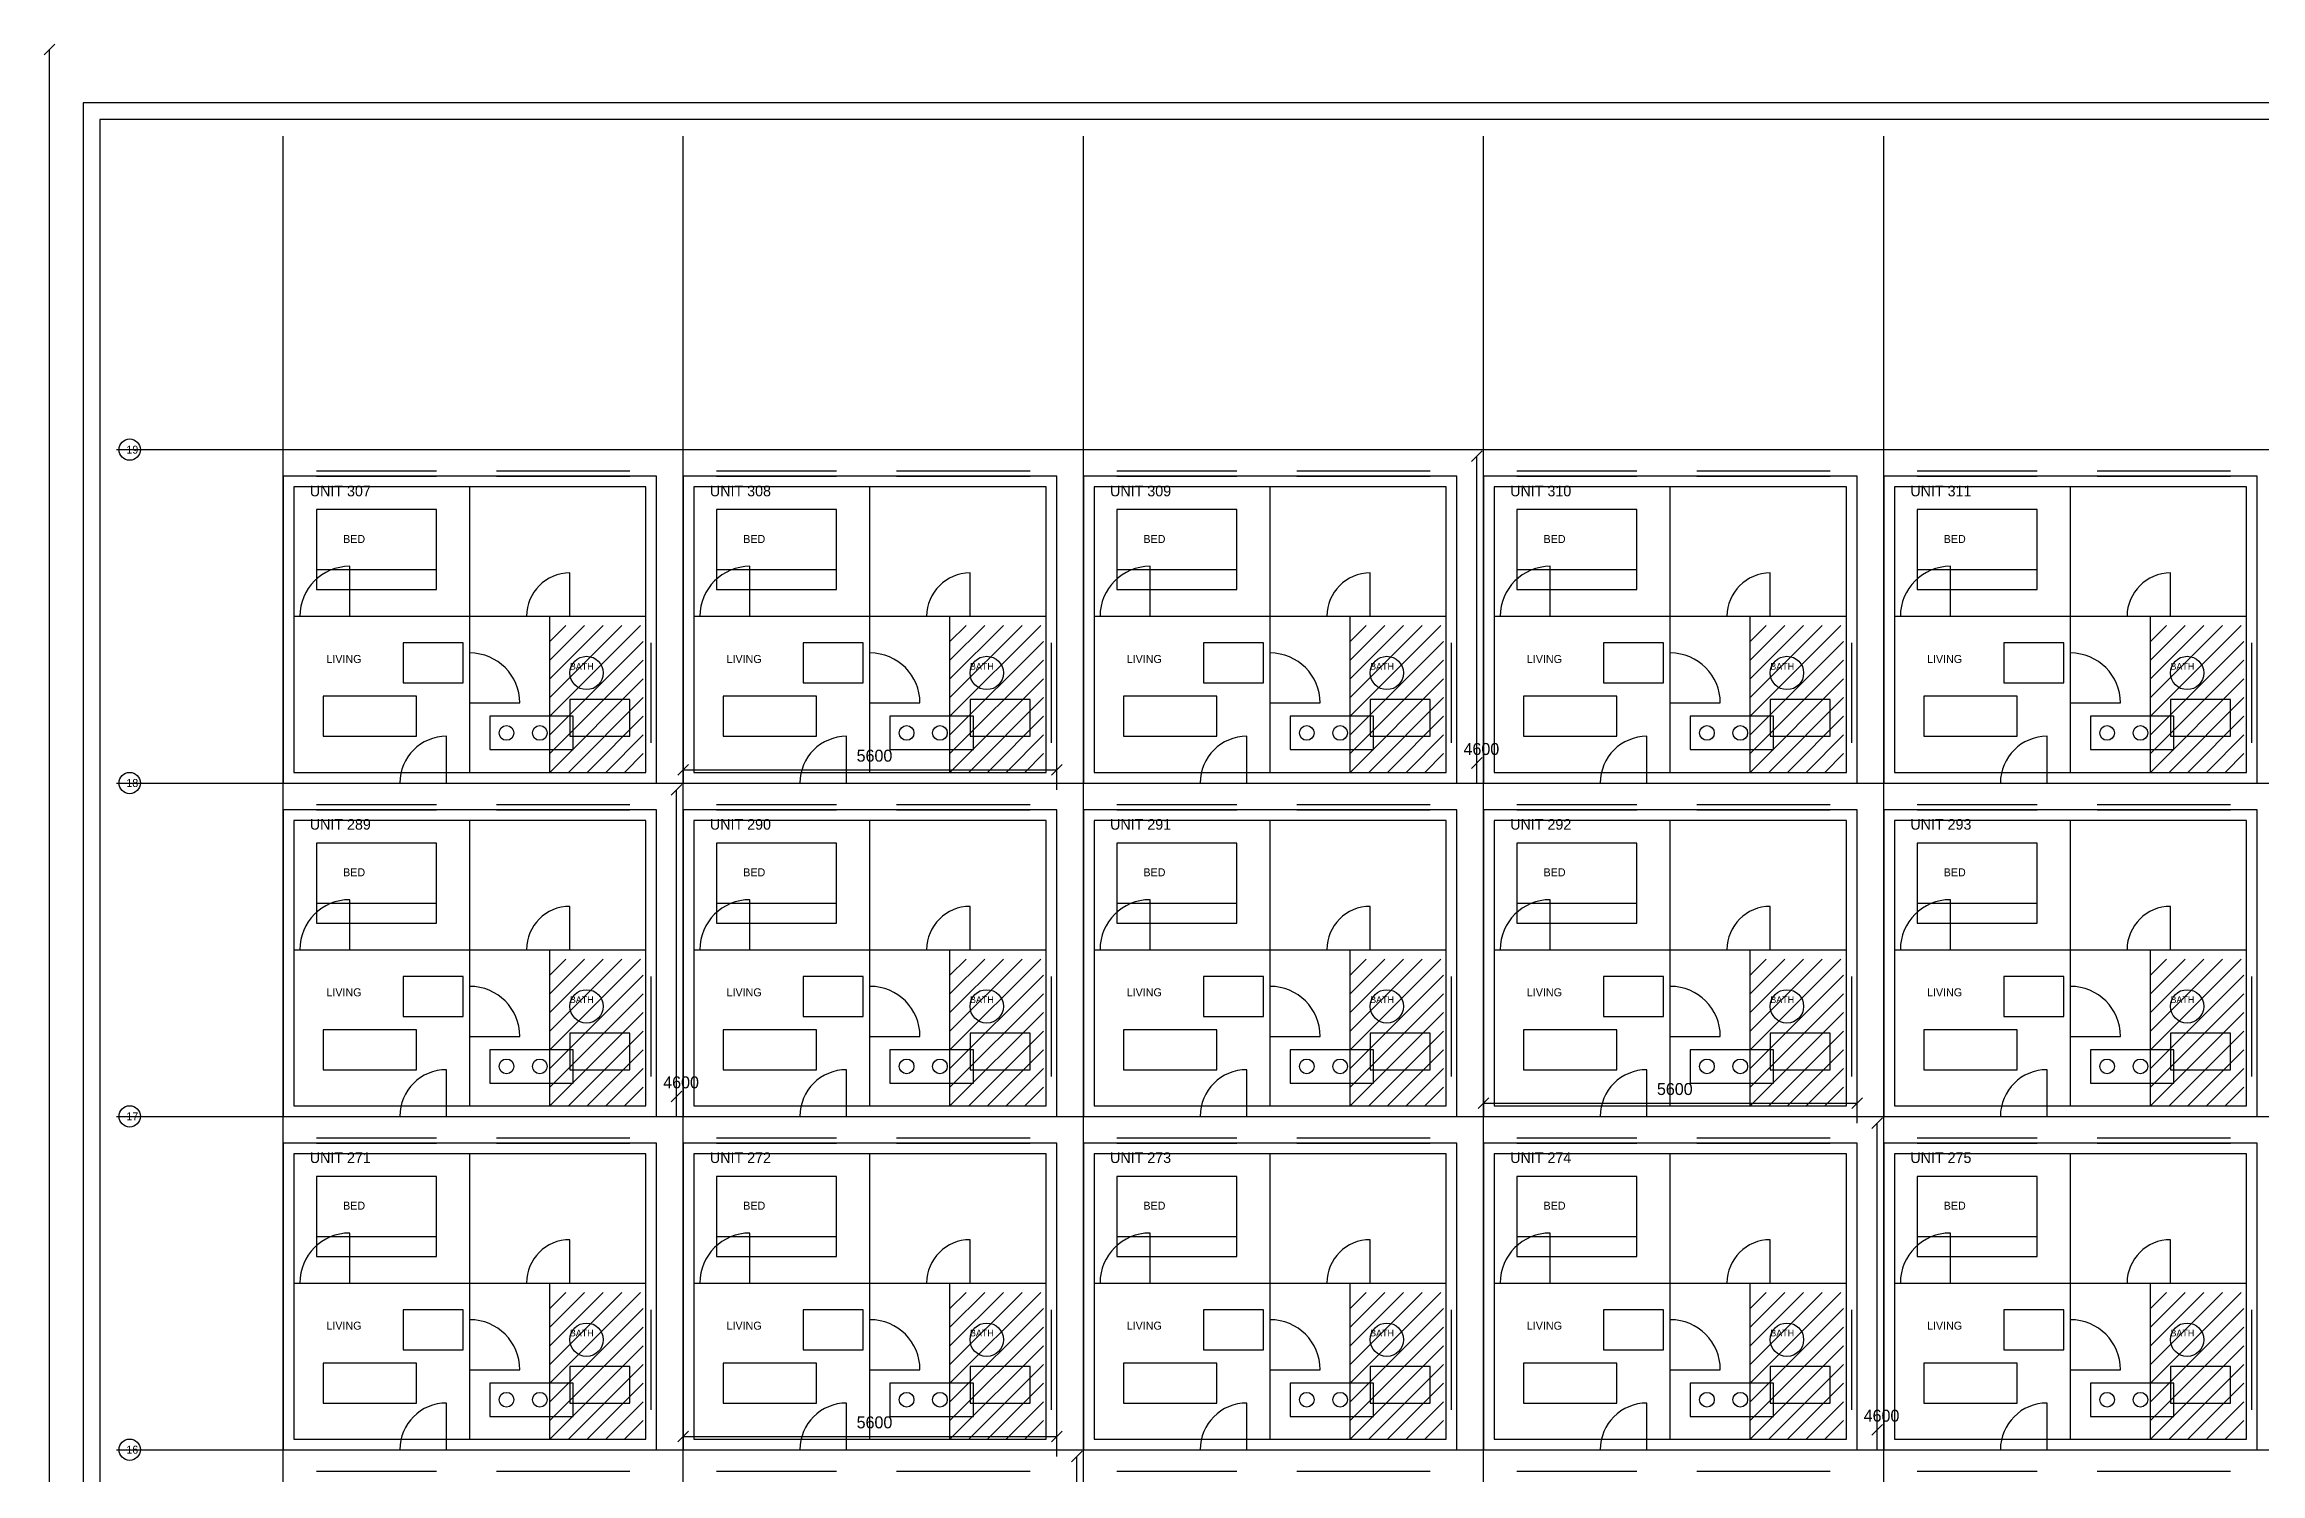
# Model space of a CAD drawing. Header units: millimetres. Extents: x -689 to 114080, y -500 to 99080.
# Drawn here: x -580 to 32653, y 77640 to 99080 of the extents above; entities that cross this region are included whole.
import ezdxf

# ---------------------------------------------------------------- set-up
doc = ezdxf.new("R2010")
doc.units = ezdxf.units.MM
for name, color, linetype in [('DIMENSIONS', 3, 'CONTINUOUS'), ('DOORS', 2, 'CONTINUOUS'), ('FURNITURE', 5, 'CONTINUOUS'), ('GRID', 8, 'CONTINUOUS'), ('HATCH_SIM', 9, 'CONTINUOUS'), ('TEXT', 6, 'CONTINUOUS'), ('WALLS', 7, 'CONTINUOUS'), ('WINDOWS', 4, 'CONTINUOUS')]:
    doc.layers.add(name, color=color, linetype=linetype)

msp = doc.modelspace()

# ---------------------------------------------------------------- linework, layer by layer
at = {"layer": 'DIMENSIONS'}
for p, q in [((-580, 98920), (-420, 99080)), ((-500, 800), (-500, 99000)), ((-500, 98200), (-500, 99000)), ((20820, 92820), (20980, 92980)), ((20900, 88300), (20900, 92900)), ((20900, 92600), (20900, 92900)), ((8920, 88120), (9080, 88280)), ((9000, 88200), (14600, 88200)), ((9000, 87900), (9000, 88200)), ((14520, 88120), (14680, 88280)), ((14600, 87900), (14600, 88200)), ((20820, 88220), (20980, 88380)), ((20900, 88000), (20900, 88300)), ((8820, 87820), (8980, 87980)), ((8900, 83300), (8900, 87900)), ((8900, 87600), (8900, 87900)), ((8820, 83220), (8980, 83380)), ((8900, 83000), (8900, 83300)), ((20920, 83120), (21080, 83280)), ((21000, 83200), (26600, 83200)), ((21000, 82900), (21000, 83200)), ((26520, 83120), (26680, 83280)), ((26600, 82900), (26600, 83200)), ((26820, 82820), (26980, 82980)), ((26900, 78300), (26900, 82900)), ((26900, 82600), (26900, 82900)), ((8920, 78120), (9080, 78280)), ((9000, 78200), (14600, 78200)), ((9000, 77900), (9000, 78200)), ((14520, 78120), (14680, 78280)), ((14600, 77900), (14600, 78200)), ((26820, 78220), (26980, 78380)), ((26900, 78000), (26900, 78300)), ((14820, 77820), (14980, 77980)), ((14900, 73300), (14900, 77900)), ((14900, 77600), (14900, 77900))]:
    msp.add_line(p, q, dxfattribs=at)
at = {"layer": 'DOORS'}
for p, q in [((4000, 90500), (4000, 91250)), ((7300, 90500), (7300, 91150)), ((10000, 90500), (10000, 91250)), ((13300, 90500), (13300, 91150)), ((16000, 90500), (16000, 91250)), ((19300, 90500), (19300, 91150)), ((22000, 90500), (22000, 91250)), ((25300, 90500), (25300, 91150)), ((28000, 90500), (28000, 91250)), ((31300, 90500), (31300, 91150)), ((5800, 89200), (6550, 89200)), ((11800, 89200), (12550, 89200)), ((17800, 89200), (18550, 89200)), ((23800, 89200), (24550, 89200)), ((29800, 89200), (30550, 89200)), ((5450, 88000), (5450, 88700)), ((11450, 88000), (11450, 88700)), ((17450, 88000), (17450, 88700)), ((23450, 88000), (23450, 88700)), ((29450, 88000), (29450, 88700)), ((4000, 85500), (4000, 86250)), ((7300, 85500), (7300, 86150)), ((10000, 85500), (10000, 86250)), ((13300, 85500), (13300, 86150)), ((16000, 85500), (16000, 86250)), ((19300, 85500), (19300, 86150)), ((22000, 85500), (22000, 86250)), ((25300, 85500), (25300, 86150)), ((28000, 85500), (28000, 86250)), ((31300, 85500), (31300, 86150)), ((5800, 84200), (6550, 84200)), ((11800, 84200), (12550, 84200)), ((17800, 84200), (18550, 84200)), ((23800, 84200), (24550, 84200)), ((29800, 84200), (30550, 84200)), ((5450, 83000), (5450, 83700)), ((11450, 83000), (11450, 83700)), ((17450, 83000), (17450, 83700)), ((23450, 83000), (23450, 83700)), ((29450, 83000), (29450, 83700)), ((4000, 80500), (4000, 81250)), ((7300, 80500), (7300, 81150)), ((10000, 80500), (10000, 81250)), ((13300, 80500), (13300, 81150)), ((16000, 80500), (16000, 81250)), ((19300, 80500), (19300, 81150)), ((22000, 80500), (22000, 81250)), ((25300, 80500), (25300, 81150)), ((28000, 80500), (28000, 81250)), ((31300, 80500), (31300, 81150)), ((5800, 79200), (6550, 79200)), ((11800, 79200), (12550, 79200)), ((17800, 79200), (18550, 79200)), ((23800, 79200), (24550, 79200)), ((29800, 79200), (30550, 79200)), ((5450, 78000), (5450, 78700)), ((11450, 78000), (11450, 78700)), ((17450, 78000), (17450, 78700)), ((23450, 78000), (23450, 78700)), ((29450, 78000), (29450, 78700))]:
    msp.add_line(p, q, dxfattribs=at)
for centre, radius, start, end in [((4000, 90500), 750, 90, 180), ((7300, 90500), 650, 90, 180), ((10000, 90500), 750, 90, 180), ((13300, 90500), 650, 90, 180), ((16000, 90500), 750, 90, 180), ((19300, 90500), 650, 90, 180), ((22000, 90500), 750, 90, 180), ((25300, 90500), 650, 90, 180), ((28000, 90500), 750, 90, 180), ((31300, 90500), 650, 90, 180), ((5800, 89200), 750, 0, 90), ((11800, 89200), 750, 0, 90), ((17800, 89200), 750, 0, 90), ((23800, 89200), 750, 0, 90), ((29800, 89200), 750, 0, 90), ((5450, 88000), 700, 90, 180), ((11450, 88000), 700, 90, 180), ((17450, 88000), 700, 90, 180), ((23450, 88000), 700, 90, 180), ((29450, 88000), 700, 90, 180), ((4000, 85500), 750, 90, 180), ((7300, 85500), 650, 90, 180), ((10000, 85500), 750, 90, 180), ((13300, 85500), 650, 90, 180), ((16000, 85500), 750, 90, 180), ((19300, 85500), 650, 90, 180), ((22000, 85500), 750, 90, 180), ((25300, 85500), 650, 90, 180), ((28000, 85500), 750, 90, 180), ((31300, 85500), 650, 90, 180), ((5800, 84200), 750, 0, 90), ((11800, 84200), 750, 0, 90), ((17800, 84200), 750, 0, 90), ((23800, 84200), 750, 0, 90), ((29800, 84200), 750, 0, 90), ((5450, 83000), 700, 90, 180), ((11450, 83000), 700, 90, 180), ((17450, 83000), 700, 90, 180), ((23450, 83000), 700, 90, 180), ((29450, 83000), 700, 90, 180), ((4000, 80500), 750, 90, 180), ((7300, 80500), 650, 90, 180), ((10000, 80500), 750, 90, 180), ((13300, 80500), 650, 90, 180), ((16000, 80500), 750, 90, 180), ((19300, 80500), 650, 90, 180), ((22000, 80500), 750, 90, 180), ((25300, 80500), 650, 90, 180), ((28000, 80500), 750, 90, 180), ((31300, 80500), 650, 90, 180), ((5800, 79200), 750, 0, 90), ((11800, 79200), 750, 0, 90), ((17800, 79200), 750, 0, 90), ((23800, 79200), 750, 0, 90), ((29800, 79200), 750, 0, 90), ((5450, 78000), 700, 90, 180), ((11450, 78000), 700, 90, 180), ((17450, 78000), 700, 90, 180), ((23450, 78000), 700, 90, 180), ((29450, 78000), 700, 90, 180)]:
    msp.add_arc(centre, radius, start, end, dxfattribs=at)
at = {"layer": 'FURNITURE'}
for p, q in [((5300, 92100), (3500, 92100)), ((3500, 92100), (3500, 90900)), ((5300, 90900), (5300, 92100)), ((11300, 92100), (9500, 92100)), ((9500, 92100), (9500, 90900)), ((11300, 90900), (11300, 92100)), ((17300, 92100), (15500, 92100)), ((15500, 92100), (15500, 90900)), ((17300, 90900), (17300, 92100)), ((23300, 92100), (21500, 92100)), ((21500, 92100), (21500, 90900)), ((23300, 90900), (23300, 92100)), ((29300, 92100), (27500, 92100)), ((27500, 92100), (27500, 90900)), ((29300, 90900), (29300, 92100)), ((3500, 91200), (5300, 91200)), ((9500, 91200), (11300, 91200)), ((15500, 91200), (17300, 91200)), ((21500, 91200), (23300, 91200)), ((27500, 91200), (29300, 91200)), ((3500, 90900), (5300, 90900)), ((9500, 90900), (11300, 90900)), ((15500, 90900), (17300, 90900)), ((21500, 90900), (23300, 90900)), ((27500, 90900), (29300, 90900)), ((5700, 90100), (4800, 90100)), ((4800, 90100), (4800, 89500)), ((5700, 89500), (5700, 90100)), ((11700, 90100), (10800, 90100)), ((10800, 90100), (10800, 89500)), ((11700, 89500), (11700, 90100)), ((17700, 90100), (16800, 90100)), ((16800, 90100), (16800, 89500)), ((17700, 89500), (17700, 90100)), ((23700, 90100), (22800, 90100)), ((22800, 90100), (22800, 89500)), ((23700, 89500), (23700, 90100)), ((29700, 90100), (28800, 90100)), ((28800, 90100), (28800, 89500)), ((29700, 89500), (29700, 90100)), ((4800, 89500), (5700, 89500)), ((10800, 89500), (11700, 89500)), ((16800, 89500), (17700, 89500)), ((22800, 89500), (23700, 89500)), ((28800, 89500), (29700, 89500)), ((5000, 89300), (3600, 89300)), ((3600, 89300), (3600, 88700)), ((5000, 88700), (5000, 89300)), ((8200, 89250), (7300, 89250)), ((7300, 89250), (7300, 88700)), ((8200, 88700), (8200, 89250)), ((11000, 89300), (9600, 89300)), ((9600, 89300), (9600, 88700)), ((11000, 88700), (11000, 89300)), ((14200, 89250), (13300, 89250)), ((13300, 89250), (13300, 88700)), ((14200, 88700), (14200, 89250)), ((17000, 89300), (15600, 89300)), ((15600, 89300), (15600, 88700)), ((17000, 88700), (17000, 89300)), ((20200, 89250), (19300, 89250)), ((19300, 89250), (19300, 88700)), ((20200, 88700), (20200, 89250)), ((23000, 89300), (21600, 89300)), ((21600, 89300), (21600, 88700)), ((23000, 88700), (23000, 89300)), ((26200, 89250), (25300, 89250)), ((25300, 89250), (25300, 88700)), ((26200, 88700), (26200, 89250)), ((29000, 89300), (27600, 89300)), ((27600, 89300), (27600, 88700)), ((29000, 88700), (29000, 89300)), ((32200, 89250), (31300, 89250)), ((31300, 89250), (31300, 88700)), ((32200, 88700), (32200, 89250)), ((7350, 89000), (6100, 89000)), ((6100, 89000), (6100, 88500)), ((7350, 88500), (7350, 89000)), ((13350, 89000), (12100, 89000)), ((12100, 89000), (12100, 88500)), ((13350, 88500), (13350, 89000)), ((19350, 89000), (18100, 89000)), ((18100, 89000), (18100, 88500)), ((19350, 88500), (19350, 89000)), ((25350, 89000), (24100, 89000)), ((24100, 89000), (24100, 88500)), ((25350, 88500), (25350, 89000)), ((31350, 89000), (30100, 89000)), ((30100, 89000), (30100, 88500)), ((31350, 88500), (31350, 89000)), ((3600, 88700), (5000, 88700)), ((6100, 88500), (7350, 88500)), ((7300, 88700), (8200, 88700)), ((9600, 88700), (11000, 88700)), ((12100, 88500), (13350, 88500)), ((13300, 88700), (14200, 88700)), ((15600, 88700), (17000, 88700)), ((18100, 88500), (19350, 88500)), ((19300, 88700), (20200, 88700)), ((21600, 88700), (23000, 88700)), ((24100, 88500), (25350, 88500)), ((25300, 88700), (26200, 88700)), ((27600, 88700), (29000, 88700)), ((30100, 88500), (31350, 88500)), ((31300, 88700), (32200, 88700)), ((5300, 87100), (3500, 87100)), ((3500, 87100), (3500, 85900)), ((5300, 85900), (5300, 87100)), ((11300, 87100), (9500, 87100)), ((9500, 87100), (9500, 85900)), ((11300, 85900), (11300, 87100)), ((17300, 87100), (15500, 87100)), ((15500, 87100), (15500, 85900)), ((17300, 85900), (17300, 87100)), ((23300, 87100), (21500, 87100)), ((21500, 87100), (21500, 85900)), ((23300, 85900), (23300, 87100)), ((29300, 87100), (27500, 87100)), ((27500, 87100), (27500, 85900)), ((29300, 85900), (29300, 87100)), ((3500, 86200), (5300, 86200)), ((9500, 86200), (11300, 86200)), ((15500, 86200), (17300, 86200)), ((21500, 86200), (23300, 86200)), ((27500, 86200), (29300, 86200)), ((3500, 85900), (5300, 85900)), ((9500, 85900), (11300, 85900)), ((15500, 85900), (17300, 85900)), ((21500, 85900), (23300, 85900)), ((27500, 85900), (29300, 85900)), ((5700, 85100), (4800, 85100)), ((4800, 85100), (4800, 84500)), ((5700, 84500), (5700, 85100)), ((11700, 85100), (10800, 85100)), ((10800, 85100), (10800, 84500)), ((11700, 84500), (11700, 85100)), ((17700, 85100), (16800, 85100)), ((16800, 85100), (16800, 84500)), ((17700, 84500), (17700, 85100)), ((23700, 85100), (22800, 85100)), ((22800, 85100), (22800, 84500)), ((23700, 84500), (23700, 85100)), ((29700, 85100), (28800, 85100)), ((28800, 85100), (28800, 84500)), ((29700, 84500), (29700, 85100)), ((4800, 84500), (5700, 84500)), ((10800, 84500), (11700, 84500)), ((16800, 84500), (17700, 84500)), ((22800, 84500), (23700, 84500)), ((28800, 84500), (29700, 84500)), ((5000, 84300), (3600, 84300)), ((3600, 84300), (3600, 83700)), ((5000, 83700), (5000, 84300)), ((8200, 84250), (7300, 84250)), ((7300, 84250), (7300, 83700)), ((8200, 83700), (8200, 84250)), ((11000, 84300), (9600, 84300)), ((9600, 84300), (9600, 83700)), ((11000, 83700), (11000, 84300)), ((14200, 84250), (13300, 84250)), ((13300, 84250), (13300, 83700)), ((14200, 83700), (14200, 84250)), ((17000, 84300), (15600, 84300)), ((15600, 84300), (15600, 83700)), ((17000, 83700), (17000, 84300)), ((20200, 84250), (19300, 84250)), ((19300, 84250), (19300, 83700)), ((20200, 83700), (20200, 84250)), ((23000, 84300), (21600, 84300)), ((21600, 84300), (21600, 83700)), ((23000, 83700), (23000, 84300)), ((26200, 84250), (25300, 84250)), ((25300, 84250), (25300, 83700)), ((26200, 83700), (26200, 84250)), ((29000, 84300), (27600, 84300)), ((27600, 84300), (27600, 83700)), ((29000, 83700), (29000, 84300)), ((32200, 84250), (31300, 84250)), ((31300, 84250), (31300, 83700)), ((32200, 83700), (32200, 84250)), ((7350, 84000), (6100, 84000)), ((6100, 84000), (6100, 83500)), ((7350, 83500), (7350, 84000)), ((13350, 84000), (12100, 84000)), ((12100, 84000), (12100, 83500)), ((13350, 83500), (13350, 84000)), ((19350, 84000), (18100, 84000)), ((18100, 84000), (18100, 83500)), ((19350, 83500), (19350, 84000)), ((25350, 84000), (24100, 84000)), ((24100, 84000), (24100, 83500)), ((25350, 83500), (25350, 84000)), ((31350, 84000), (30100, 84000)), ((30100, 84000), (30100, 83500)), ((31350, 83500), (31350, 84000)), ((3600, 83700), (5000, 83700)), ((6100, 83500), (7350, 83500)), ((7300, 83700), (8200, 83700)), ((9600, 83700), (11000, 83700)), ((12100, 83500), (13350, 83500)), ((13300, 83700), (14200, 83700)), ((15600, 83700), (17000, 83700)), ((18100, 83500), (19350, 83500)), ((19300, 83700), (20200, 83700)), ((21600, 83700), (23000, 83700)), ((24100, 83500), (25350, 83500)), ((25300, 83700), (26200, 83700)), ((27600, 83700), (29000, 83700)), ((30100, 83500), (31350, 83500)), ((31300, 83700), (32200, 83700)), ((5300, 82100), (3500, 82100)), ((3500, 82100), (3500, 80900)), ((5300, 80900), (5300, 82100)), ((11300, 82100), (9500, 82100)), ((9500, 82100), (9500, 80900)), ((11300, 80900), (11300, 82100)), ((17300, 82100), (15500, 82100)), ((15500, 82100), (15500, 80900)), ((17300, 80900), (17300, 82100)), ((23300, 82100), (21500, 82100)), ((21500, 82100), (21500, 80900)), ((23300, 80900), (23300, 82100)), ((29300, 82100), (27500, 82100)), ((27500, 82100), (27500, 80900)), ((29300, 80900), (29300, 82100)), ((3500, 81200), (5300, 81200)), ((9500, 81200), (11300, 81200)), ((15500, 81200), (17300, 81200)), ((21500, 81200), (23300, 81200)), ((27500, 81200), (29300, 81200)), ((3500, 80900), (5300, 80900)), ((9500, 80900), (11300, 80900)), ((15500, 80900), (17300, 80900)), ((21500, 80900), (23300, 80900)), ((27500, 80900), (29300, 80900)), ((5700, 80100), (4800, 80100)), ((4800, 80100), (4800, 79500)), ((5700, 79500), (5700, 80100)), ((11700, 80100), (10800, 80100)), ((10800, 80100), (10800, 79500)), ((11700, 79500), (11700, 80100)), ((17700, 80100), (16800, 80100)), ((16800, 80100), (16800, 79500)), ((17700, 79500), (17700, 80100)), ((23700, 80100), (22800, 80100)), ((22800, 80100), (22800, 79500)), ((23700, 79500), (23700, 80100)), ((29700, 80100), (28800, 80100)), ((28800, 80100), (28800, 79500)), ((29700, 79500), (29700, 80100)), ((4800, 79500), (5700, 79500)), ((10800, 79500), (11700, 79500)), ((16800, 79500), (17700, 79500)), ((22800, 79500), (23700, 79500)), ((28800, 79500), (29700, 79500)), ((5000, 79300), (3600, 79300)), ((3600, 79300), (3600, 78700)), ((5000, 78700), (5000, 79300)), ((8200, 79250), (7300, 79250)), ((7300, 79250), (7300, 78700)), ((8200, 78700), (8200, 79250)), ((11000, 79300), (9600, 79300)), ((9600, 79300), (9600, 78700)), ((11000, 78700), (11000, 79300)), ((14200, 79250), (13300, 79250)), ((13300, 79250), (13300, 78700)), ((14200, 78700), (14200, 79250)), ((17000, 79300), (15600, 79300)), ((15600, 79300), (15600, 78700)), ((17000, 78700), (17000, 79300)), ((20200, 79250), (19300, 79250)), ((19300, 79250), (19300, 78700)), ((20200, 78700), (20200, 79250)), ((23000, 79300), (21600, 79300)), ((21600, 79300), (21600, 78700)), ((23000, 78700), (23000, 79300)), ((26200, 79250), (25300, 79250)), ((25300, 79250), (25300, 78700)), ((26200, 78700), (26200, 79250)), ((29000, 79300), (27600, 79300)), ((27600, 79300), (27600, 78700)), ((29000, 78700), (29000, 79300)), ((32200, 79250), (31300, 79250)), ((31300, 79250), (31300, 78700)), ((32200, 78700), (32200, 79250)), ((7350, 79000), (6100, 79000)), ((6100, 79000), (6100, 78500)), ((7350, 78500), (7350, 79000)), ((13350, 79000), (12100, 79000)), ((12100, 79000), (12100, 78500)), ((13350, 78500), (13350, 79000)), ((19350, 79000), (18100, 79000)), ((18100, 79000), (18100, 78500)), ((19350, 78500), (19350, 79000)), ((25350, 79000), (24100, 79000)), ((24100, 79000), (24100, 78500)), ((25350, 78500), (25350, 79000)), ((31350, 79000), (30100, 79000)), ((30100, 79000), (30100, 78500)), ((31350, 78500), (31350, 79000)), ((3600, 78700), (5000, 78700)), ((6100, 78500), (7350, 78500)), ((7300, 78700), (8200, 78700)), ((9600, 78700), (11000, 78700)), ((12100, 78500), (13350, 78500)), ((13300, 78700), (14200, 78700)), ((15600, 78700), (17000, 78700)), ((18100, 78500), (19350, 78500)), ((19300, 78700), (20200, 78700)), ((21600, 78700), (23000, 78700)), ((24100, 78500), (25350, 78500)), ((25300, 78700), (26200, 78700)), ((27600, 78700), (29000, 78700)), ((30100, 78500), (31350, 78500)), ((31300, 78700), (32200, 78700))]:
    msp.add_line(p, q, dxfattribs=at)
for centre, radius in [((7550, 89650), 250), ((13550, 89650), 250), ((19550, 89650), 250), ((25550, 89650), 250), ((31550, 89650), 250), ((6350, 88750), 110), ((6850, 88750), 110), ((12350, 88750), 110), ((12850, 88750), 110), ((18350, 88750), 110), ((18850, 88750), 110), ((24350, 88750), 110), ((24850, 88750), 110), ((30350, 88750), 110), ((30850, 88750), 110), ((7550, 84650), 250), ((13550, 84650), 250), ((19550, 84650), 250), ((25550, 84650), 250), ((31550, 84650), 250), ((6350, 83750), 110), ((6850, 83750), 110), ((12350, 83750), 110), ((12850, 83750), 110), ((18350, 83750), 110), ((18850, 83750), 110), ((24350, 83750), 110), ((24850, 83750), 110), ((30350, 83750), 110), ((30850, 83750), 110), ((7550, 79650), 250), ((13550, 79650), 250), ((19550, 79650), 250), ((25550, 79650), 250), ((31550, 79650), 250), ((6350, 78750), 110), ((6850, 78750), 110), ((12350, 78750), 110), ((12850, 78750), 110), ((18350, 78750), 110), ((18850, 78750), 110), ((24350, 78750), 110), ((24850, 78750), 110), ((30350, 78750), 110), ((30850, 78750), 110)]:
    msp.add_circle(centre, radius, dxfattribs=at)
at = {"layer": 'GRID'}
for p, q in [((3000, 500), (3000, 97700)), ((9000, 500), (9000, 97700)), ((15000, 500), (15000, 97700)), ((21000, 500), (21000, 97700)), ((27000, 500), (27000, 97700)), ((500, 93000), (113500, 93000)), ((500, 88000), (113500, 88000)), ((500, 83000), (113500, 83000)), ((500, 78000), (113500, 78000))]:
    msp.add_line(p, q, dxfattribs=at)
for centre in [(700, 93000), (700, 88000), (700, 83000), (700, 78000)]:
    msp.add_circle(centre, 160, dxfattribs=at)
at = {"layer": 'HATCH_SIM'}
for p, q in [((7000, 90120), (7240, 90360)), ((7000, 89840), (7520, 90360)), ((7000, 89560), (7800, 90360)), ((7000, 89280), (8080, 90360)), ((7000, 89000), (8360, 90360)), ((7000, 88720), (8400, 90120)), ((13000, 90120), (13240, 90360)), ((13000, 89840), (13520, 90360)), ((13000, 89560), (13800, 90360)), ((13000, 89280), (14080, 90360)), ((13000, 89000), (14360, 90360)), ((13000, 88720), (14400, 90120)), ((19000, 90120), (19240, 90360)), ((19000, 89840), (19520, 90360)), ((19000, 89560), (19800, 90360)), ((19000, 89280), (20080, 90360)), ((19000, 89000), (20360, 90360)), ((19000, 88720), (20400, 90120)), ((25000, 90120), (25240, 90360)), ((25000, 89840), (25520, 90360)), ((25000, 89560), (25800, 90360)), ((25000, 89280), (26080, 90360)), ((25000, 89000), (26360, 90360)), ((25000, 88720), (26400, 90120)), ((31000, 90120), (31240, 90360)), ((31000, 89840), (31520, 90360)), ((31000, 89560), (31800, 90360)), ((31000, 89280), (32080, 90360)), ((31000, 89000), (32360, 90360)), ((31000, 88720), (32400, 90120)), ((7000, 88440), (8400, 89840)), ((13000, 88440), (14400, 89840)), ((19000, 88440), (20400, 89840)), ((25000, 88440), (26400, 89840)), ((31000, 88440), (32400, 89840)), ((7000, 88160), (8400, 89560)), ((13000, 88160), (14400, 89560)), ((19000, 88160), (20400, 89560)), ((25000, 88160), (26400, 89560)), ((31000, 88160), (32400, 89560)), ((7280, 88160), (8400, 89280)), ((13280, 88160), (14400, 89280)), ((19280, 88160), (20400, 89280)), ((25280, 88160), (26400, 89280)), ((31280, 88160), (32400, 89280)), ((7560, 88160), (8400, 89000)), ((13560, 88160), (14400, 89000)), ((19560, 88160), (20400, 89000)), ((25560, 88160), (26400, 89000)), ((31560, 88160), (32400, 89000)), ((7840, 88160), (8400, 88720)), ((8120, 88160), (8400, 88440)), ((13840, 88160), (14400, 88720)), ((14120, 88160), (14400, 88440)), ((19840, 88160), (20400, 88720)), ((20120, 88160), (20400, 88440)), ((25840, 88160), (26400, 88720)), ((26120, 88160), (26400, 88440)), ((31840, 88160), (32400, 88720)), ((32120, 88160), (32400, 88440)), ((8400, 88160), (8400, 88160)), ((14400, 88160), (14400, 88160)), ((20400, 88160), (20400, 88160)), ((26400, 88160), (26400, 88160)), ((32400, 88160), (32400, 88160)), ((7000, 85120), (7240, 85360)), ((7000, 84840), (7520, 85360)), ((7000, 84560), (7800, 85360)), ((7000, 84280), (8080, 85360)), ((7000, 84000), (8360, 85360)), ((7000, 83720), (8400, 85120)), ((13000, 85120), (13240, 85360)), ((13000, 84840), (13520, 85360)), ((13000, 84560), (13800, 85360)), ((13000, 84280), (14080, 85360)), ((13000, 84000), (14360, 85360)), ((13000, 83720), (14400, 85120)), ((19000, 85120), (19240, 85360)), ((19000, 84840), (19520, 85360)), ((19000, 84560), (19800, 85360)), ((19000, 84280), (20080, 85360)), ((19000, 84000), (20360, 85360)), ((19000, 83720), (20400, 85120)), ((25000, 85120), (25240, 85360)), ((25000, 84840), (25520, 85360)), ((25000, 84560), (25800, 85360)), ((25000, 84280), (26080, 85360)), ((25000, 84000), (26360, 85360)), ((25000, 83720), (26400, 85120)), ((31000, 85120), (31240, 85360)), ((31000, 84840), (31520, 85360)), ((31000, 84560), (31800, 85360)), ((31000, 84280), (32080, 85360)), ((31000, 84000), (32360, 85360)), ((31000, 83720), (32400, 85120)), ((7000, 83440), (8400, 84840)), ((13000, 83440), (14400, 84840)), ((19000, 83440), (20400, 84840)), ((25000, 83440), (26400, 84840)), ((31000, 83440), (32400, 84840)), ((7000, 83160), (8400, 84560)), ((13000, 83160), (14400, 84560)), ((19000, 83160), (20400, 84560)), ((25000, 83160), (26400, 84560)), ((31000, 83160), (32400, 84560)), ((7280, 83160), (8400, 84280)), ((13280, 83160), (14400, 84280)), ((19280, 83160), (20400, 84280)), ((25280, 83160), (26400, 84280)), ((31280, 83160), (32400, 84280)), ((7560, 83160), (8400, 84000)), ((13560, 83160), (14400, 84000)), ((19560, 83160), (20400, 84000)), ((25560, 83160), (26400, 84000)), ((31560, 83160), (32400, 84000)), ((7840, 83160), (8400, 83720)), ((8120, 83160), (8400, 83440)), ((13840, 83160), (14400, 83720)), ((14120, 83160), (14400, 83440)), ((19840, 83160), (20400, 83720)), ((20120, 83160), (20400, 83440)), ((25840, 83160), (26400, 83720)), ((26120, 83160), (26400, 83440)), ((31840, 83160), (32400, 83720)), ((32120, 83160), (32400, 83440)), ((8400, 83160), (8400, 83160)), ((14400, 83160), (14400, 83160)), ((20400, 83160), (20400, 83160)), ((26400, 83160), (26400, 83160)), ((32400, 83160), (32400, 83160)), ((7000, 80120), (7240, 80360)), ((7000, 79840), (7520, 80360)), ((7000, 79560), (7800, 80360)), ((7000, 79280), (8080, 80360)), ((7000, 79000), (8360, 80360)), ((7000, 78720), (8400, 80120)), ((13000, 80120), (13240, 80360)), ((13000, 79840), (13520, 80360)), ((13000, 79560), (13800, 80360)), ((13000, 79280), (14080, 80360)), ((13000, 79000), (14360, 80360)), ((13000, 78720), (14400, 80120)), ((19000, 80120), (19240, 80360)), ((19000, 79840), (19520, 80360)), ((19000, 79560), (19800, 80360)), ((19000, 79280), (20080, 80360)), ((19000, 79000), (20360, 80360)), ((19000, 78720), (20400, 80120)), ((25000, 80120), (25240, 80360)), ((25000, 79840), (25520, 80360)), ((25000, 79560), (25800, 80360)), ((25000, 79280), (26080, 80360)), ((25000, 79000), (26360, 80360)), ((25000, 78720), (26400, 80120)), ((31000, 80120), (31240, 80360)), ((31000, 79840), (31520, 80360)), ((31000, 79560), (31800, 80360)), ((31000, 79280), (32080, 80360)), ((31000, 79000), (32360, 80360)), ((31000, 78720), (32400, 80120)), ((7000, 78440), (8400, 79840)), ((13000, 78440), (14400, 79840)), ((19000, 78440), (20400, 79840)), ((25000, 78440), (26400, 79840)), ((31000, 78440), (32400, 79840)), ((7000, 78160), (8400, 79560)), ((13000, 78160), (14400, 79560)), ((19000, 78160), (20400, 79560)), ((25000, 78160), (26400, 79560)), ((31000, 78160), (32400, 79560)), ((7280, 78160), (8400, 79280)), ((13280, 78160), (14400, 79280)), ((19280, 78160), (20400, 79280)), ((25280, 78160), (26400, 79280)), ((31280, 78160), (32400, 79280)), ((7560, 78160), (8400, 79000)), ((13560, 78160), (14400, 79000)), ((19560, 78160), (20400, 79000)), ((25560, 78160), (26400, 79000)), ((31560, 78160), (32400, 79000)), ((7840, 78160), (8400, 78720)), ((8120, 78160), (8400, 78440)), ((13840, 78160), (14400, 78720)), ((14120, 78160), (14400, 78440)), ((19840, 78160), (20400, 78720)), ((20120, 78160), (20400, 78440)), ((25840, 78160), (26400, 78720)), ((26120, 78160), (26400, 78440)), ((31840, 78160), (32400, 78720)), ((32120, 78160), (32400, 78440)), ((8400, 78160), (8400, 78160)), ((14400, 78160), (14400, 78160)), ((20400, 78160), (20400, 78160)), ((26400, 78160), (26400, 78160)), ((32400, 78160), (32400, 78160))]:
    msp.add_line(p, q, dxfattribs=at)
at = {"layer": 'WALLS'}
for p, q in [((114000, 98200), (0, 98200)), ((0, 98200), (0, 0)), ((113750, 97950), (250, 97950)), ((250, 97950), (250, 250)), ((8600, 92600), (3000, 92600)), ((3000, 92600), (3000, 88000)), ((8440, 92440), (3160, 92440)), ((3160, 92440), (3160, 88160)), ((5800, 88160), (5800, 92440)), ((8440, 88160), (8440, 92440)), ((8600, 88000), (8600, 92600)), ((14600, 92600), (9000, 92600)), ((9000, 92600), (9000, 88000)), ((14440, 92440), (9160, 92440)), ((9160, 92440), (9160, 88160)), ((11800, 88160), (11800, 92440)), ((14440, 88160), (14440, 92440)), ((14600, 88000), (14600, 92600)), ((20600, 92600), (15000, 92600)), ((15000, 92600), (15000, 88000)), ((20440, 92440), (15160, 92440)), ((15160, 92440), (15160, 88160)), ((17800, 88160), (17800, 92440)), ((20440, 88160), (20440, 92440)), ((20600, 88000), (20600, 92600)), ((26600, 92600), (21000, 92600)), ((21000, 92600), (21000, 88000)), ((26440, 92440), (21160, 92440)), ((21160, 92440), (21160, 88160)), ((23800, 88160), (23800, 92440)), ((26440, 88160), (26440, 92440)), ((26600, 88000), (26600, 92600)), ((32600, 92600), (27000, 92600)), ((27000, 92600), (27000, 88000)), ((32440, 92440), (27160, 92440)), ((27160, 92440), (27160, 88160)), ((29800, 88160), (29800, 92440)), ((32440, 88160), (32440, 92440)), ((32600, 88000), (32600, 92600)), ((3160, 90500), (8440, 90500)), ((7000, 88160), (7000, 90500)), ((9160, 90500), (14440, 90500)), ((13000, 88160), (13000, 90500)), ((15160, 90500), (20440, 90500)), ((19000, 88160), (19000, 90500)), ((21160, 90500), (26440, 90500)), ((25000, 88160), (25000, 90500)), ((27160, 90500), (32440, 90500)), ((31000, 88160), (31000, 90500)), ((3160, 88160), (8440, 88160)), ((9160, 88160), (14440, 88160)), ((15160, 88160), (20440, 88160)), ((21160, 88160), (26440, 88160)), ((27160, 88160), (32440, 88160)), ((3000, 88000), (8600, 88000)), ((9000, 88000), (14600, 88000)), ((15000, 88000), (20600, 88000)), ((21000, 88000), (26600, 88000)), ((27000, 88000), (32600, 88000)), ((8600, 87600), (3000, 87600)), ((3000, 87600), (3000, 83000)), ((8440, 87440), (3160, 87440)), ((3160, 87440), (3160, 83160)), ((5800, 83160), (5800, 87440)), ((8440, 83160), (8440, 87440)), ((8600, 83000), (8600, 87600)), ((14600, 87600), (9000, 87600)), ((9000, 87600), (9000, 83000)), ((14440, 87440), (9160, 87440)), ((9160, 87440), (9160, 83160)), ((11800, 83160), (11800, 87440)), ((14440, 83160), (14440, 87440)), ((14600, 83000), (14600, 87600)), ((20600, 87600), (15000, 87600)), ((15000, 87600), (15000, 83000)), ((20440, 87440), (15160, 87440)), ((15160, 87440), (15160, 83160)), ((17800, 83160), (17800, 87440)), ((20440, 83160), (20440, 87440)), ((20600, 83000), (20600, 87600)), ((26600, 87600), (21000, 87600)), ((21000, 87600), (21000, 83000)), ((26440, 87440), (21160, 87440)), ((21160, 87440), (21160, 83160)), ((23800, 83160), (23800, 87440)), ((26440, 83160), (26440, 87440)), ((26600, 83000), (26600, 87600)), ((32600, 87600), (27000, 87600)), ((27000, 87600), (27000, 83000)), ((32440, 87440), (27160, 87440)), ((27160, 87440), (27160, 83160)), ((29800, 83160), (29800, 87440)), ((32440, 83160), (32440, 87440)), ((32600, 83000), (32600, 87600)), ((3160, 85500), (8440, 85500)), ((7000, 83160), (7000, 85500)), ((9160, 85500), (14440, 85500)), ((13000, 83160), (13000, 85500)), ((15160, 85500), (20440, 85500)), ((19000, 83160), (19000, 85500)), ((21160, 85500), (26440, 85500)), ((25000, 83160), (25000, 85500)), ((27160, 85500), (32440, 85500)), ((31000, 83160), (31000, 85500)), ((3160, 83160), (8440, 83160)), ((9160, 83160), (14440, 83160)), ((15160, 83160), (20440, 83160)), ((21160, 83160), (26440, 83160)), ((27160, 83160), (32440, 83160)), ((3000, 83000), (8600, 83000)), ((9000, 83000), (14600, 83000)), ((15000, 83000), (20600, 83000)), ((21000, 83000), (26600, 83000)), ((27000, 83000), (32600, 83000)), ((8600, 82600), (3000, 82600)), ((3000, 82600), (3000, 78000)), ((8440, 82440), (3160, 82440)), ((3160, 82440), (3160, 78160)), ((5800, 78160), (5800, 82440)), ((8440, 78160), (8440, 82440)), ((8600, 78000), (8600, 82600)), ((14600, 82600), (9000, 82600)), ((9000, 82600), (9000, 78000)), ((14440, 82440), (9160, 82440)), ((9160, 82440), (9160, 78160)), ((11800, 78160), (11800, 82440)), ((14440, 78160), (14440, 82440)), ((14600, 78000), (14600, 82600)), ((20600, 82600), (15000, 82600)), ((15000, 82600), (15000, 78000)), ((20440, 82440), (15160, 82440)), ((15160, 82440), (15160, 78160)), ((17800, 78160), (17800, 82440)), ((20440, 78160), (20440, 82440)), ((20600, 78000), (20600, 82600)), ((26600, 82600), (21000, 82600)), ((21000, 82600), (21000, 78000)), ((26440, 82440), (21160, 82440)), ((21160, 82440), (21160, 78160)), ((23800, 78160), (23800, 82440)), ((26440, 78160), (26440, 82440)), ((26600, 78000), (26600, 82600)), ((32600, 82600), (27000, 82600)), ((27000, 82600), (27000, 78000)), ((32440, 82440), (27160, 82440)), ((27160, 82440), (27160, 78160)), ((29800, 78160), (29800, 82440)), ((32440, 78160), (32440, 82440)), ((32600, 78000), (32600, 82600)), ((3160, 80500), (8440, 80500)), ((7000, 78160), (7000, 80500)), ((9160, 80500), (14440, 80500)), ((13000, 78160), (13000, 80500)), ((15160, 80500), (20440, 80500)), ((19000, 78160), (19000, 80500)), ((21160, 80500), (26440, 80500)), ((25000, 78160), (25000, 80500)), ((27160, 80500), (32440, 80500)), ((31000, 78160), (31000, 80500)), ((3160, 78160), (8440, 78160)), ((9160, 78160), (14440, 78160)), ((15160, 78160), (20440, 78160)), ((21160, 78160), (26440, 78160)), ((27160, 78160), (32440, 78160)), ((3000, 78000), (8600, 78000)), ((9000, 78000), (14600, 78000)), ((15000, 78000), (20600, 78000)), ((21000, 78000), (26600, 78000)), ((27000, 78000), (32600, 78000))]:
    msp.add_line(p, q, dxfattribs=at)
at = {"layer": 'WINDOWS'}
for p, q in [((3500, 92680), (5300, 92680)), ((3500, 92600), (5300, 92600)), ((6200, 92680), (8200, 92680)), ((6200, 92600), (8200, 92600)), ((9500, 92680), (11300, 92680)), ((9500, 92600), (11300, 92600)), ((12200, 92680), (14200, 92680)), ((12200, 92600), (14200, 92600)), ((15500, 92680), (17300, 92680)), ((15500, 92600), (17300, 92600)), ((18200, 92680), (20200, 92680)), ((18200, 92600), (20200, 92600)), ((21500, 92680), (23300, 92680)), ((21500, 92600), (23300, 92600)), ((24200, 92680), (26200, 92680)), ((24200, 92600), (26200, 92600)), ((27500, 92680), (29300, 92680)), ((27500, 92600), (29300, 92600)), ((30200, 92680), (32200, 92680)), ((30200, 92600), (32200, 92600)), ((8520, 88600), (8520, 90100)), ((8600, 88600), (8600, 90100)), ((14520, 88600), (14520, 90100)), ((14600, 88600), (14600, 90100)), ((20520, 88600), (20520, 90100)), ((20600, 88600), (20600, 90100)), ((26520, 88600), (26520, 90100)), ((26600, 88600), (26600, 90100)), ((32520, 88600), (32520, 90100)), ((32600, 88600), (32600, 90100)), ((3500, 87680), (5300, 87680)), ((3500, 87600), (5300, 87600)), ((6200, 87680), (8200, 87680)), ((6200, 87600), (8200, 87600)), ((9500, 87680), (11300, 87680)), ((9500, 87600), (11300, 87600)), ((12200, 87680), (14200, 87680)), ((12200, 87600), (14200, 87600)), ((15500, 87680), (17300, 87680)), ((15500, 87600), (17300, 87600)), ((18200, 87680), (20200, 87680)), ((18200, 87600), (20200, 87600)), ((21500, 87680), (23300, 87680)), ((21500, 87600), (23300, 87600)), ((24200, 87680), (26200, 87680)), ((24200, 87600), (26200, 87600)), ((27500, 87680), (29300, 87680)), ((27500, 87600), (29300, 87600)), ((30200, 87680), (32200, 87680)), ((30200, 87600), (32200, 87600)), ((8520, 83600), (8520, 85100)), ((8600, 83600), (8600, 85100)), ((14520, 83600), (14520, 85100)), ((14600, 83600), (14600, 85100)), ((20520, 83600), (20520, 85100)), ((20600, 83600), (20600, 85100)), ((26520, 83600), (26520, 85100)), ((26600, 83600), (26600, 85100)), ((32520, 83600), (32520, 85100)), ((32600, 83600), (32600, 85100)), ((3500, 82680), (5300, 82680)), ((3500, 82600), (5300, 82600)), ((6200, 82680), (8200, 82680)), ((6200, 82600), (8200, 82600)), ((9500, 82680), (11300, 82680)), ((9500, 82600), (11300, 82600)), ((12200, 82680), (14200, 82680)), ((12200, 82600), (14200, 82600)), ((15500, 82680), (17300, 82680)), ((15500, 82600), (17300, 82600)), ((18200, 82680), (20200, 82680)), ((18200, 82600), (20200, 82600)), ((21500, 82680), (23300, 82680)), ((21500, 82600), (23300, 82600)), ((24200, 82680), (26200, 82680)), ((24200, 82600), (26200, 82600)), ((27500, 82680), (29300, 82680)), ((27500, 82600), (29300, 82600)), ((30200, 82680), (32200, 82680)), ((30200, 82600), (32200, 82600)), ((8520, 78600), (8520, 80100)), ((8600, 78600), (8600, 80100)), ((14520, 78600), (14520, 80100)), ((14600, 78600), (14600, 80100)), ((20520, 78600), (20520, 80100)), ((20600, 78600), (20600, 80100)), ((26520, 78600), (26520, 80100)), ((26600, 78600), (26600, 80100)), ((32520, 78600), (32520, 80100)), ((32600, 78600), (32600, 80100)), ((3500, 77680), (5300, 77680)), ((6200, 77680), (8200, 77680)), ((9500, 77680), (11300, 77680)), ((12200, 77680), (14200, 77680)), ((15500, 77680), (17300, 77680)), ((18200, 77680), (20200, 77680)), ((21500, 77680), (23300, 77680)), ((24200, 77680), (26200, 77680)), ((27500, 77680), (29300, 77680)), ((30200, 77680), (32200, 77680))]:
    msp.add_line(p, q, dxfattribs=at)

# ---------------------------------------------------------------- texts
at = {"layer": 'DIMENSIONS'}
for s, p in [('5600', (11600, 88320)), ('4600', (20700, 88420)), ('4600', (8700, 83420)), ('5600', (23600, 83320)), ('5600', (11600, 78320)), ('4600', (26700, 78420))]:
    msp.add_text(s, height=180, dxfattribs=at).set_placement(p)
at = {"layer": 'GRID'}
for s, p in [('19', (650, 92940)), ('18', (650, 87940)), ('17', (650, 82940)), ('16', (650, 77940))]:
    msp.add_text(s, height=120, dxfattribs=at).set_placement(p)
at = {"layer": 'TEXT'}
for s, height, p in [('UNIT 307', 160, (3400, 92300)), ('UNIT 308', 160, (9400, 92300)), ('UNIT 309', 160, (15400, 92300)), ('UNIT 310', 160, (21400, 92300)), ('UNIT 311', 160, (27400, 92300)), ('BED', 120, (3900, 91600)), ('BED', 120, (9900, 91600)), ('BED', 120, (15900, 91600)), ('BED', 120, (21900, 91600)), ('BED', 120, (27900, 91600)), ('LIVING', 120, (3650, 89800)), ('BATH', 100, (7300, 89700)), ('LIVING', 120, (9650, 89800)), ('BATH', 100, (13300, 89700)), ('LIVING', 120, (15650, 89800)), ('BATH', 100, (19300, 89700)), ('LIVING', 120, (21650, 89800)), ('BATH', 100, (25300, 89700)), ('LIVING', 120, (27650, 89800)), ('BATH', 100, (31300, 89700)), ('UNIT 289', 160, (3400, 87300)), ('UNIT 290', 160, (9400, 87300)), ('UNIT 291', 160, (15400, 87300)), ('UNIT 292', 160, (21400, 87300)), ('UNIT 293', 160, (27400, 87300)), ('BED', 120, (3900, 86600)), ('BED', 120, (9900, 86600)), ('BED', 120, (15900, 86600)), ('BED', 120, (21900, 86600)), ('BED', 120, (27900, 86600)), ('LIVING', 120, (3650, 84800)), ('BATH', 100, (7300, 84700)), ('LIVING', 120, (9650, 84800)), ('BATH', 100, (13300, 84700)), ('LIVING', 120, (15650, 84800)), ('BATH', 100, (19300, 84700)), ('LIVING', 120, (21650, 84800)), ('BATH', 100, (25300, 84700)), ('LIVING', 120, (27650, 84800)), ('BATH', 100, (31300, 84700)), ('UNIT 271', 160, (3400, 82300)), ('UNIT 272', 160, (9400, 82300)), ('UNIT 273', 160, (15400, 82300)), ('UNIT 274', 160, (21400, 82300)), ('UNIT 275', 160, (27400, 82300)), ('BED', 120, (3900, 81600)), ('BED', 120, (9900, 81600)), ('BED', 120, (15900, 81600)), ('BED', 120, (21900, 81600)), ('BED', 120, (27900, 81600)), ('LIVING', 120, (3650, 79800)), ('BATH', 100, (7300, 79700)), ('LIVING', 120, (9650, 79800)), ('BATH', 100, (13300, 79700)), ('LIVING', 120, (15650, 79800)), ('BATH', 100, (19300, 79700)), ('LIVING', 120, (21650, 79800)), ('BATH', 100, (25300, 79700)), ('LIVING', 120, (27650, 79800)), ('BATH', 100, (31300, 79700))]:
    msp.add_text(s, height=height, dxfattribs=at).set_placement(p)

doc.saveas('drawing.dxf')
